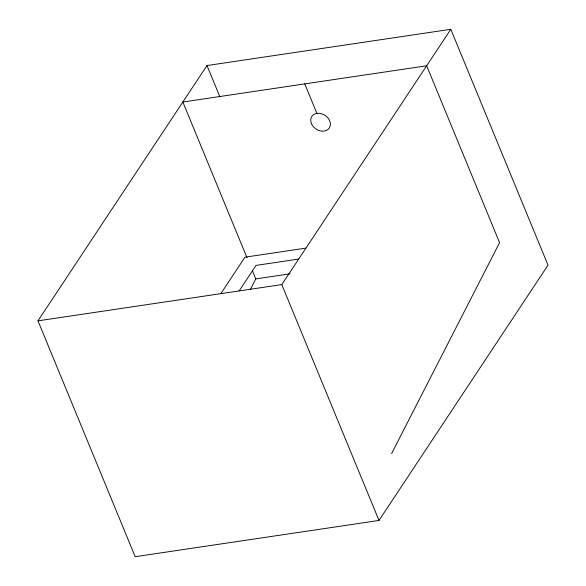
<?xml version="1.0" encoding="UTF-8"?>
<svg xmlns="http://www.w3.org/2000/svg" width="586" height="586" viewBox="0 0 586 586"><rect width="100%" height="100%" fill="white"/><g stroke="black" fill="none" stroke-linecap="round" stroke-linejoin="round"><path stroke-width="0.88" d="M250.339 289.506L255.76 278.914L252.273 270.454M391.602 453.579L499.572 242.663L426.667 65.771L182.847 102.023L247.036 257.759M37.98 320.842L206.997 65.551L450.81 29.3L548.02 265.158L379.003 520.449L135.19 556.7L37.98 320.842L281.793 284.591L450.81 29.3M220.834 293.652L244.985 257.181L305.936 248.12M239.125 290.934L256.023 265.407L298.692 259.056M255.76 278.914L290.077 273.816M304.757 83.893L316.909 113.376M206.997 65.551L219.889 96.837M281.793 284.591L379.003 520.449M311.408 123.58A10.489 8.182 33.5 0 0 328.285 129.206A10.489 8.182 33.5 0 0 321.97 113.882A10.489 8.182 33.5 0 0 311.408 123.58"/></g></svg>
